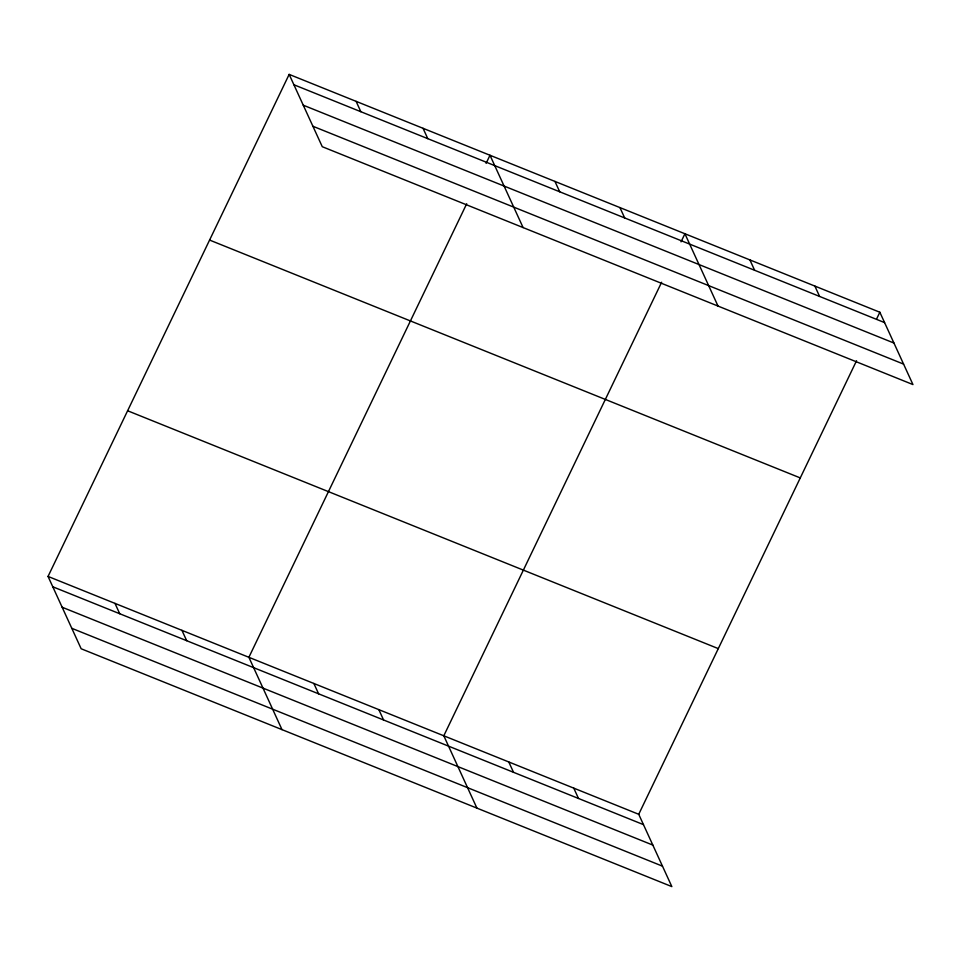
<?xml version="1.0" encoding="UTF-8"?>
<svg xmlns="http://www.w3.org/2000/svg" width="961" height="961" viewBox="0 0 961 961"><rect width="100%" height="100%" fill="white"/><g stroke="black" fill="none" stroke-linecap="round" stroke-linejoin="round"><path stroke-width="1.44" d="M48.05 576.432L638.729 814.291L671.847 886.607L81.156 648.759L48.05 576.432L289.153 74.393L879.844 312.241L912.95 384.568L322.271 146.709L289.153 74.393M466.698 203.756L248.887 657.3L281.993 729.627M486.11 163.346L489.99 155.262L523.096 227.589M661.624 282.246L443.802 735.79L476.92 808.117M681.037 241.836L684.917 233.751L718.023 306.079M638.729 814.291L856.551 360.735M876.6 318.98L879.844 312.241M293.898 84.748L884.576 322.596M303.256 105.193L893.946 343.041M312.902 126.263L903.592 364.111M209.594 240.07L800.273 477.917M127.621 410.767L718.299 648.615M52.795 586.787L643.474 824.634M62.153 607.244L652.831 845.091M71.799 628.314L662.477 866.161M814.868 286.078L819.601 296.432M749.892 259.914L754.625 270.269M619.941 207.588L624.674 217.943M554.965 181.425L559.698 191.78M423.044 128.306L427.789 138.66M356.099 101.349L360.843 111.704M573.753 788.128L578.498 798.471M508.777 761.965L513.522 772.308M378.826 709.626L383.571 719.981M313.863 683.463L318.596 693.818M181.941 630.344L186.674 640.699M114.996 603.388L119.729 613.743"/></g></svg>
